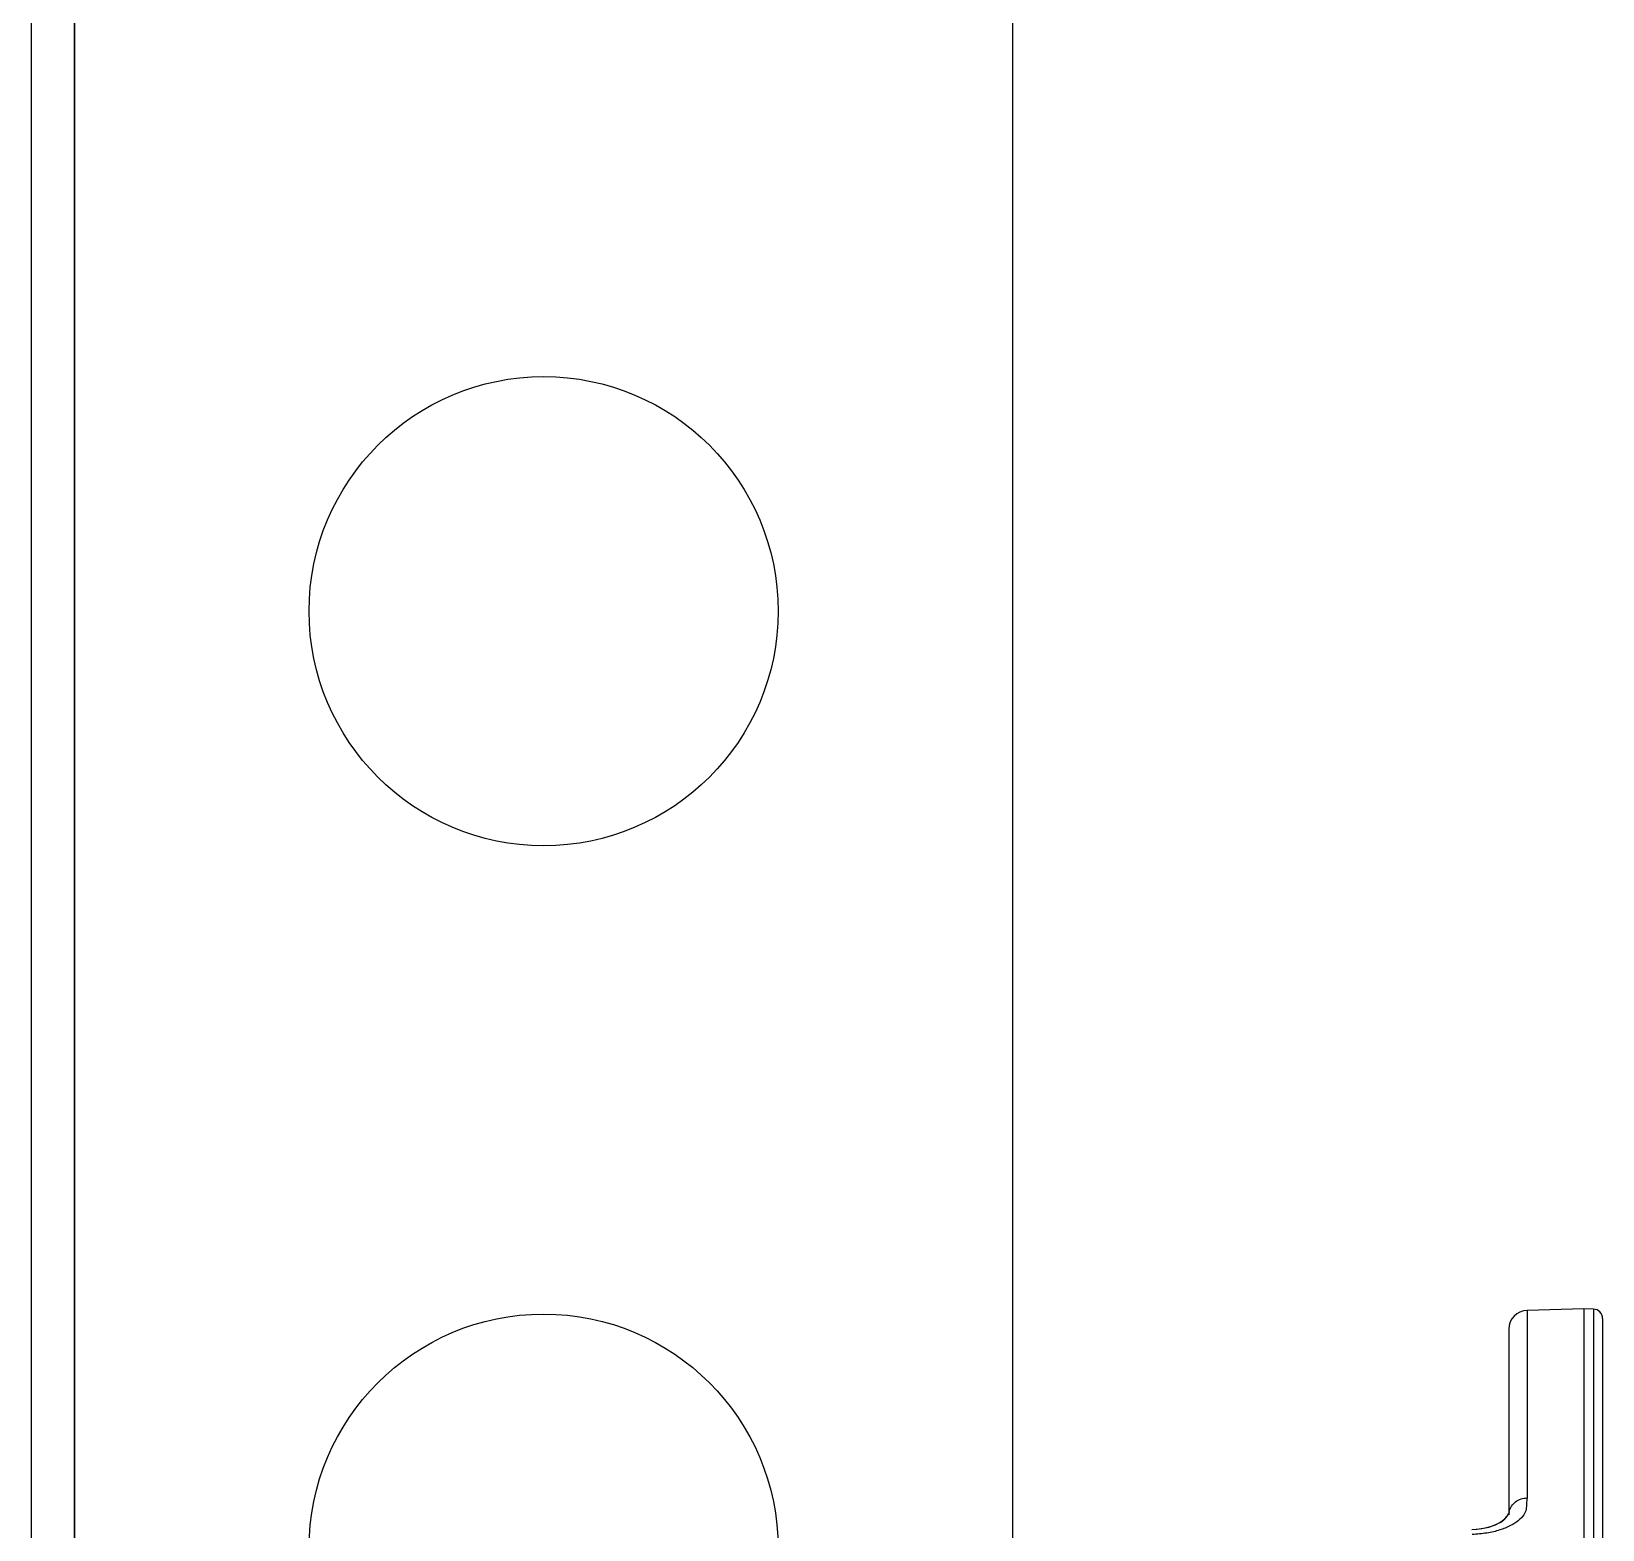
# Model space of a CAD drawing. Header units: millimetres. Extents: x -95754 to 177808, y 34455 to 150605.
# Drawn here: x 172873.7 to 172957.4, y 139730.4 to 139810.2 of the extents above; entities that cross this region are included whole.
import ezdxf

# ---------------------------------------------------------------- set-up
doc = ezdxf.new("R2010")
doc.units = ezdxf.units.MM
doc.header["$LTSCALE"] = 300
doc.layers.add('A-ETC-기계', color=253, linetype='Continuous')

# ---------------------------------------------------------------- blocks, each defined once
blk = doc.blocks.new('A$Cefb55bcc')
at = {"color": 8, "linetype": 'ByBlock', "ltscale": 3}
for p, q in [((617.618, -125.345), (617.618, -975.35)), ((619.918, -125.345), (619.918, -975.35)), ((567.618, -175.702), (567.618, -924.993)), ((617.618, -175.702), (617.618, -924.993)), ((536.179, -687.28), (536.179, -413.415)), ((536.666, -687.779), (536.666, -412.916)), ((537.179, -687.793), (537.179, -412.902)), ((541.177, -686.714), (541.177, -676.886)), ((540.204, -687.713), (540.204, -677.722)), ((536.666, -687.779), (537.179, -687.793)), ((537.179, -687.793), (540.204, -687.713))]:
    blk.add_line(p, q, dxfattribs=at)
at = {"color": 8, "linetype": 'ByBlock', "ltscale": 3, "elevation": 0}
blk.add_lwpolyline([(567.618, -945.35), (617.618, -945.35), (617.618, -155.345), (567.618, -155.345)], close=True, dxfattribs=at)
at = {"color": 8, "linetype": 'ByBlock', "ltscale": 3}
for points in [[(543.145, -676.035), (542.889, -676.05), (542.531, -676.101), (542.24, -676.17), (541.998, -676.249), (541.791, -676.338), (541.608, -676.438), (541.447, -676.553), (541.319, -676.675), (541.227, -676.794)], [(542.915, -676.048), (542.617, -676.085), (542.343, -676.142), (542.105, -676.211), (541.887, -676.294), (541.691, -676.389), (541.524, -676.494), (541.385, -676.608), (541.274, -676.729)], [(541.227, -676.794), (541.173, -676.893), (541.169, -676.903)], [(541.274, -676.729), (541.201, -676.838), (541.19, -676.859)]]:
    blk.add_lwpolyline(points, dxfattribs=at)
for centre in [(592.618, -675.017, 0), (592.618, -724.97, 0)]:
    blk.add_circle(centre, 12.5, dxfattribs=at)
for centre, radius, start, end in [((540.311, -676.795), 0.867, 346.41469, 358.83772), ((536.679, -687.28), 0.5, 180, 268.5), ((540.178, -686.714), 1, 271.5, 0)]:
    blk.add_arc(centre, radius, start, end, dxfattribs=at)
for points, knots in [([(540.204, -677.722), (540.205, -677.697), (540.209, -677.647), (540.23, -677.549), (540.229, -677.423), (540.232, -677.272), (540.258, -677.062), (540.378, -676.784), (540.672, -676.483), (541.107, -676.214), (541.68, -675.989), (542.367, -675.829), (542.865, -675.784), (543.124, -675.777)], [0, 0, 0, 0, 0.018814, 0.037893, 0.075739, 0.113822, 0.152559, 0.236183, 0.33814, 0.466147, 0.622137, 0.803148, 1, 1, 1, 1]), ([(541.153, -676.998), (541.105, -677.198), (540.848, -677.577), (540.419, -677.717), (540.204, -677.722)], [0, 0, 0, 0, 0.488754, 1, 1, 1, 1])]:
    blk.add_open_spline(points, degree=3, knots=knots, dxfattribs=at)
blk = doc.blocks.new('G$C618AA28F')
at = {"color": 0}
blk.add_blockref('A$Cefb55bcc', (-1190.043, 550.644), dxfattribs=at)
blk = doc.blocks.new('4F_기계장비')
at = {"layer": 'A-ETC-기계', "rotation": 180}
blk.add_blockref('G$C618AA28F', (79750.001, -9000.001), dxfattribs=at)

msp = doc.modelspace()

# ---------------------------------------------------------------- block references
at = {"layer": 'A-ETC-기계'}
msp.add_blockref('4F_기계장비', (92553.571, 148605.018), dxfattribs=at)

doc.saveas('drawing.dxf')
